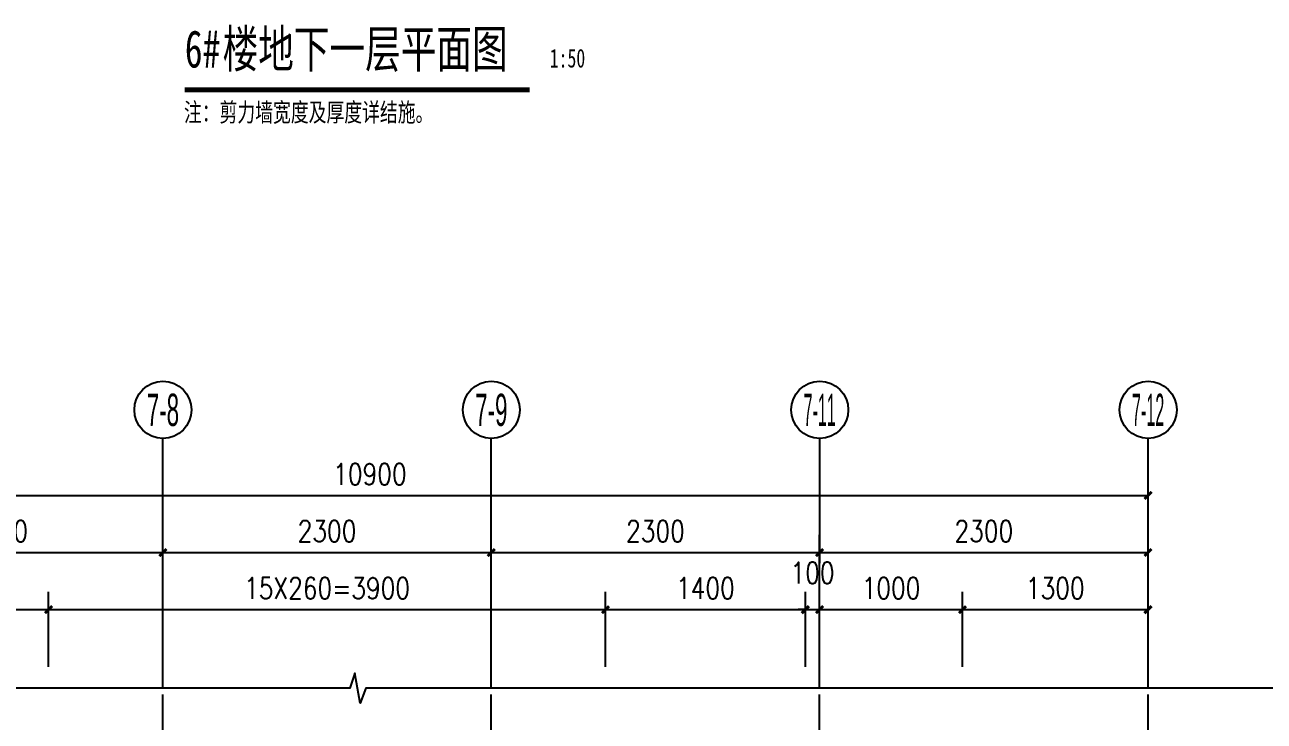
# Model space of a CAD drawing. Extents: x 718358 to 1668613, y -348838 to -159582.
# Drawn here: x 746343 to 755024, y -188285 to -183404 of the extents above; entities that cross this region are included whole.
import ezdxf
from ezdxf.enums import TextEntityAlignment as Align

# ---------------------------------------------------------------- set-up
doc = ezdxf.new("R2010")
doc.units = 0
doc.header["$LTSCALE"] = 1000
doc.linetypes.add('DOTE', pattern=[2.42, 2, -0.2, 0.02, -0.2])
for name, color, linetype in [('建-尺寸', 73, 'Continuous'), ('建-符号', 3, 'Continuous'), ('建-符号说明', 7, 'Continuous'), ('建-轴标', 3, 'Continuous'), ('建-轴网', 14, 'DOTE')]:
    doc.layers.add(name, color=color, linetype=linetype)
doc.styles.add('_TCH_AXIS', font='gt宽度调整.shx', dxfattribs={"bigfont": 'gt国标汉字.shx'})
doc.styles.add('DIM_FONT', font='SIMPLEX.shx', dxfattribs={"width": 0.8, "bigfont": 'GBCBIG.shx'})
doc.styles.add('黑体字', font='simhei.ttf', dxfattribs={"width": 0.7})
doc.dimstyles.new('DIMN50', dxfattribs={"dimscale": 0.5, "dimtxt": 300, "dimasz": 100, "dimexe": 250, "dimexo": 300, "dimgap": 150, "dimtad": 1, "dimdec": 0, "dimzin": 0, "dimdsep": 46, "dimtxsty": 'DIM_FONT', "dimblk": 'ARCHTICK', "dimcen": 0.09, "dimdle": 1, "dimclrt": 7, "dimazin": 2, "dimtfac": 1, "dimtdec": 0, "dimtix": 1, "dimtmove": 2, "dimatfit": 3, "dimldrblk": 'ARCHTICK', "dimfxl": 1, "dimtolj": 1, "dimtzin": 0, "dimarcsym": 0})

# ---------------------------------------------------------------- blocks, each defined once
blk = doc.blocks.new('_ArchTick')
at = {"color": 0, "linetype": 'ByBlock', "const_width": 0.4}
blk.add_lwpolyline([(-0.5, -0.5), (0.5, 0.5)], dxfattribs=at)
blk = doc.blocks.new('*D1105')
at = {"layer": 'Defpoints', "color": 0, "transparency": 16777216}
for p in [(754210.5, -186702.6), (743310.3, -187873.9), (754210.5, -187873.9)]:
    blk.add_point(p, dxfattribs=at)
at = {"layer": '建-尺寸', "color": 0, "lineweight": -2, "transparency": 16777216}
for p, q in [((743310.3, -187723.9), (743310.3, -186577.6)), ((754210.5, -187723.9), (754210.5, -186577.6)), ((743309.8, -186702.6), (754211, -186702.6))]:
    blk.add_line(p, q, dxfattribs=at)
at = {"layer": '建-尺寸', "color": 0, "lineweight": -2, "transparency": 16777216, "xscale": 50, "yscale": 50, "zscale": 50, "rotation": 180}
blk.add_blockref('_ArchTick', (743310.3, -186702.6), dxfattribs=at)
at = {"layer": '建-尺寸', "color": 0, "lineweight": -2, "transparency": 16777216, "xscale": 50, "yscale": 50, "zscale": 50}
blk.add_blockref('_ArchTick', (754210.5, -186702.6), dxfattribs=at)
at = {"layer": '建-尺寸', "color": 7, "transparency": 16777216, "insert": (748760.4, -186552.6), "char_height": 150, "attachment_point": 5, "style": 'DIM_FONT'}
blk.add_mtext('\\A1;10900', dxfattribs=at)
blk = doc.blocks.new('*D1106')
at = {"layer": 'Defpoints', "color": 0, "transparency": 16777216}
for p in [(754210.3, -187502.6), (752910.3, -188052.6), (754210.3, -188052.6)]:
    blk.add_point(p, dxfattribs=at)
at = {"layer": '建-尺寸', "color": 0, "lineweight": -2, "transparency": 16777216}
for p, q in [((752910.3, -187902.6), (752910.3, -187377.6)), ((754210.3, -187902.6), (754210.3, -187377.6)), ((752909.8, -187502.6), (754210.8, -187502.6))]:
    blk.add_line(p, q, dxfattribs=at)
at = {"layer": '建-尺寸', "color": 0, "lineweight": -2, "transparency": 16777216, "xscale": 50, "yscale": 50, "zscale": 50, "rotation": 180}
blk.add_blockref('_ArchTick', (752910.3, -187502.6), dxfattribs=at)
at = {"layer": '建-尺寸', "color": 0, "lineweight": -2, "transparency": 16777216, "xscale": 50, "yscale": 50, "zscale": 50}
blk.add_blockref('_ArchTick', (754210.3, -187502.6), dxfattribs=at)
at = {"layer": '建-尺寸', "color": 7, "transparency": 16777216, "insert": (753560.3, -187352.6), "char_height": 150, "attachment_point": 5, "style": 'DIM_FONT'}
blk.add_mtext('\\A1;1300', dxfattribs=at)
blk = doc.blocks.new('*D1107')
at = {"layer": 'Defpoints', "color": 0, "transparency": 16777216}
for p in [(752910.3, -187502.6), (751910.4, -188052.6), (752910.3, -188052.6)]:
    blk.add_point(p, dxfattribs=at)
at = {"layer": '建-尺寸', "color": 0, "lineweight": -2, "transparency": 16777216}
for p, q in [((751910.4, -187902.6), (751910.4, -187377.6)), ((752910.3, -187902.6), (752910.3, -187377.6)), ((751909.9, -187502.6), (752910.8, -187502.6))]:
    blk.add_line(p, q, dxfattribs=at)
at = {"layer": '建-尺寸', "color": 0, "lineweight": -2, "transparency": 16777216, "xscale": 50, "yscale": 50, "zscale": 50, "rotation": 180}
blk.add_blockref('_ArchTick', (751910.4, -187502.6), dxfattribs=at)
at = {"layer": '建-尺寸', "color": 0, "lineweight": -2, "transparency": 16777216, "xscale": 50, "yscale": 50, "zscale": 50}
blk.add_blockref('_ArchTick', (752910.3, -187502.6), dxfattribs=at)
at = {"layer": '建-尺寸', "color": 7, "transparency": 16777216, "insert": (752410.3, -187352.6), "char_height": 150, "attachment_point": 5, "style": 'DIM_FONT'}
blk.add_mtext('\\A1;1000', dxfattribs=at)
blk = doc.blocks.new('*D1108')
at = {"layer": 'Defpoints', "color": 0, "transparency": 16777216}
for p in [(751910.4, -187502.6), (751810.3, -188052.6), (751910.4, -188052.6)]:
    blk.add_point(p, dxfattribs=at)
at = {"layer": '建-尺寸', "color": 0, "lineweight": -2, "transparency": 16777216}
for p, q in [((751810.3, -187902.6), (751810.3, -187377.6)), ((751910.4, -187902.6), (751910.4, -187377.6)), ((751810.3, -187502.6), (751760.3, -187502.6)), ((751810.3, -187502.6), (751910.4, -187502.6)), ((751910.4, -187502.6), (751960.4, -187502.6))]:
    blk.add_line(p, q, dxfattribs=at)
at = {"layer": '建-尺寸', "color": 0, "lineweight": -2, "transparency": 16777216, "xscale": 50, "yscale": 50, "zscale": 50}
blk.add_blockref('_ArchTick', (751810.3, -187502.6), dxfattribs=at)
at = {"layer": '建-尺寸', "color": 0, "lineweight": -2, "transparency": 16777216, "xscale": 50, "yscale": 50, "zscale": 50, "rotation": 180}
blk.add_blockref('_ArchTick', (751910.4, -187502.6), dxfattribs=at)
at = {"layer": '建-尺寸', "color": 7, "transparency": 16777216, "insert": (751860.3, -187245.1), "char_height": 150, "attachment_point": 5, "style": 'DIM_FONT'}
blk.add_mtext('\\A1;100', dxfattribs=at)
blk = doc.blocks.new('*D1109')
at = {"layer": 'Defpoints', "color": 0, "transparency": 16777216}
for p in [(751810.3, -187502.6), (750410.3, -188052.6), (751810.3, -188052.6)]:
    blk.add_point(p, dxfattribs=at)
at = {"layer": '建-尺寸', "color": 0, "lineweight": -2, "transparency": 16777216}
for p, q in [((750410.3, -187902.6), (750410.3, -187377.6)), ((751810.3, -187902.6), (751810.3, -187377.6)), ((750409.8, -187502.6), (751810.8, -187502.6))]:
    blk.add_line(p, q, dxfattribs=at)
at = {"layer": '建-尺寸', "color": 0, "lineweight": -2, "transparency": 16777216, "xscale": 50, "yscale": 50, "zscale": 50, "rotation": 180}
blk.add_blockref('_ArchTick', (750410.3, -187502.6), dxfattribs=at)
at = {"layer": '建-尺寸', "color": 0, "lineweight": -2, "transparency": 16777216, "xscale": 50, "yscale": 50, "zscale": 50}
blk.add_blockref('_ArchTick', (751810.3, -187502.6), dxfattribs=at)
at = {"layer": '建-尺寸', "color": 7, "transparency": 16777216, "insert": (751110.3, -187352.6), "char_height": 150, "attachment_point": 5, "style": 'DIM_FONT'}
blk.add_mtext('\\A1;1400', dxfattribs=at)
blk = doc.blocks.new('*D1110')
at = {"layer": 'Defpoints', "color": 0, "transparency": 16777216}
for p in [(750410.3, -187502.6), (746510.3, -188052.6), (750410.3, -188052.6)]:
    blk.add_point(p, dxfattribs=at)
at = {"layer": '建-尺寸', "color": 0, "lineweight": -2, "transparency": 16777216}
for p, q in [((746510.3, -187902.6), (746510.3, -187377.6)), ((750410.3, -187902.6), (750410.3, -187377.6)), ((746509.8, -187502.6), (750410.8, -187502.6))]:
    blk.add_line(p, q, dxfattribs=at)
at = {"layer": '建-尺寸', "color": 0, "lineweight": -2, "transparency": 16777216, "xscale": 50, "yscale": 50, "zscale": 50, "rotation": 180}
blk.add_blockref('_ArchTick', (746510.3, -187502.6), dxfattribs=at)
at = {"layer": '建-尺寸', "color": 0, "lineweight": -2, "transparency": 16777216, "xscale": 50, "yscale": 50, "zscale": 50}
blk.add_blockref('_ArchTick', (750410.3, -187502.6), dxfattribs=at)
at = {"layer": '建-尺寸', "color": 7, "transparency": 16777216, "insert": (748460.3, -187352.6), "char_height": 150, "attachment_point": 5, "style": 'DIM_FONT'}
blk.add_mtext('\\A1;15X260=3900', dxfattribs=at)
blk = doc.blocks.new('*D1111')
at = {"layer": 'Defpoints', "color": 0, "transparency": 16777216}
for p in [(746510.3, -187502.6), (745110.3, -188052.6), (746510.3, -188052.6)]:
    blk.add_point(p, dxfattribs=at)
at = {"layer": '建-尺寸', "color": 0, "lineweight": -2, "transparency": 16777216}
for p, q in [((745110.3, -187902.6), (745110.3, -187377.6)), ((746510.3, -187902.6), (746510.3, -187377.6)), ((745109.8, -187502.6), (746510.8, -187502.6))]:
    blk.add_line(p, q, dxfattribs=at)
at = {"layer": '建-尺寸', "color": 0, "lineweight": -2, "transparency": 16777216, "xscale": 50, "yscale": 50, "zscale": 50, "rotation": 180}
blk.add_blockref('_ArchTick', (745110.3, -187502.6), dxfattribs=at)
at = {"layer": '建-尺寸', "color": 0, "lineweight": -2, "transparency": 16777216, "xscale": 50, "yscale": 50, "zscale": 50}
blk.add_blockref('_ArchTick', (746510.3, -187502.6), dxfattribs=at)
at = {"layer": '建-尺寸', "color": 7, "transparency": 16777216, "insert": (745810.3, -187352.6), "char_height": 150, "attachment_point": 5, "style": 'DIM_FONT'}
blk.add_mtext('\\A1;1400', dxfattribs=at)
blk = doc.blocks.new('*D1113')
at = {"layer": 'Defpoints', "color": 0, "transparency": 16777216}
for p in [(754210.3, -187102.6), (751910.4, -188052.6), (754210.3, -188052.6)]:
    blk.add_point(p, dxfattribs=at)
at = {"layer": '建-尺寸', "color": 0, "lineweight": -2, "transparency": 16777216}
for p, q in [((751910.4, -187902.6), (751910.4, -186977.6)), ((754210.3, -187902.6), (754210.3, -186977.6)), ((751909.9, -187102.6), (754210.8, -187102.6))]:
    blk.add_line(p, q, dxfattribs=at)
at = {"layer": '建-尺寸', "color": 0, "lineweight": -2, "transparency": 16777216, "xscale": 50, "yscale": 50, "zscale": 50, "rotation": 180}
blk.add_blockref('_ArchTick', (751910.4, -187102.6), dxfattribs=at)
at = {"layer": '建-尺寸', "color": 0, "lineweight": -2, "transparency": 16777216, "xscale": 50, "yscale": 50, "zscale": 50}
blk.add_blockref('_ArchTick', (754210.3, -187102.6), dxfattribs=at)
at = {"layer": '建-尺寸', "color": 7, "transparency": 16777216, "insert": (753060.3, -186952.6), "char_height": 150, "attachment_point": 5, "style": 'DIM_FONT'}
blk.add_mtext('\\A1;2300', dxfattribs=at)
blk = doc.blocks.new('*D1114')
at = {"layer": 'Defpoints', "color": 0, "transparency": 16777216}
for p in [(751910.4, -187102.6), (749610.3, -188052.6), (751910.4, -188052.6)]:
    blk.add_point(p, dxfattribs=at)
at = {"layer": '建-尺寸', "color": 0, "lineweight": -2, "transparency": 16777216}
for p, q in [((749610.3, -187902.6), (749610.3, -186977.6)), ((751910.4, -187902.6), (751910.4, -186977.6)), ((749609.8, -187102.6), (751910.9, -187102.6))]:
    blk.add_line(p, q, dxfattribs=at)
at = {"layer": '建-尺寸', "color": 0, "lineweight": -2, "transparency": 16777216, "xscale": 50, "yscale": 50, "zscale": 50, "rotation": 180}
blk.add_blockref('_ArchTick', (749610.3, -187102.6), dxfattribs=at)
at = {"layer": '建-尺寸', "color": 0, "lineweight": -2, "transparency": 16777216, "xscale": 50, "yscale": 50, "zscale": 50}
blk.add_blockref('_ArchTick', (751910.4, -187102.6), dxfattribs=at)
at = {"layer": '建-尺寸', "color": 7, "transparency": 16777216, "insert": (750760.4, -186952.6), "char_height": 150, "attachment_point": 5, "style": 'DIM_FONT'}
blk.add_mtext('\\A1;2300', dxfattribs=at)
blk = doc.blocks.new('*D1115')
at = {"layer": 'Defpoints', "color": 0, "transparency": 16777216}
for p in [(749610.3, -187102.6), (747310.3, -188052.6), (749610.3, -188052.6)]:
    blk.add_point(p, dxfattribs=at)
at = {"layer": '建-尺寸', "color": 0, "lineweight": -2, "transparency": 16777216}
for p, q in [((747310.3, -187902.6), (747310.3, -186977.6)), ((749610.3, -187902.6), (749610.3, -186977.6)), ((747309.8, -187102.6), (749610.8, -187102.6))]:
    blk.add_line(p, q, dxfattribs=at)
at = {"layer": '建-尺寸', "color": 0, "lineweight": -2, "transparency": 16777216, "xscale": 50, "yscale": 50, "zscale": 50, "rotation": 180}
blk.add_blockref('_ArchTick', (747310.3, -187102.6), dxfattribs=at)
at = {"layer": '建-尺寸', "color": 0, "lineweight": -2, "transparency": 16777216, "xscale": 50, "yscale": 50, "zscale": 50}
blk.add_blockref('_ArchTick', (749610.3, -187102.6), dxfattribs=at)
at = {"layer": '建-尺寸', "color": 7, "transparency": 16777216, "insert": (748460.3, -186952.6), "char_height": 150, "attachment_point": 5, "style": 'DIM_FONT'}
blk.add_mtext('\\A1;2300', dxfattribs=at)
blk = doc.blocks.new('*D1116')
at = {"layer": 'Defpoints', "color": 0, "transparency": 16777216}
for p in [(747310.3, -187102.6), (745010.3, -188052.6), (747310.3, -188052.6)]:
    blk.add_point(p, dxfattribs=at)
at = {"layer": '建-尺寸', "color": 0, "lineweight": -2, "transparency": 16777216}
for p, q in [((745010.3, -187902.6), (745010.3, -186977.6)), ((747310.3, -187902.6), (747310.3, -186977.6)), ((745009.8, -187102.6), (747310.8, -187102.6))]:
    blk.add_line(p, q, dxfattribs=at)
at = {"layer": '建-尺寸', "color": 0, "lineweight": -2, "transparency": 16777216, "xscale": 50, "yscale": 50, "zscale": 50, "rotation": 180}
blk.add_blockref('_ArchTick', (745010.3, -187102.6), dxfattribs=at)
at = {"layer": '建-尺寸', "color": 0, "lineweight": -2, "transparency": 16777216, "xscale": 50, "yscale": 50, "zscale": 50}
blk.add_blockref('_ArchTick', (747310.3, -187102.6), dxfattribs=at)
at = {"layer": '建-尺寸', "color": 7, "transparency": 16777216, "insert": (746160.3, -186952.6), "char_height": 150, "attachment_point": 5, "style": 'DIM_FONT'}
blk.add_mtext('\\A1;2300', dxfattribs=at)

msp = doc.modelspace()

# ---------------------------------------------------------------- linework, layer by layer
at = {"layer": '建-符号', "const_width": 35}
msp.add_lwpolyline([(747464, -183860.6), (749879.6, -183860.6)], dxfattribs=at)
at = {"layer": '建-符号'}
msp.add_lwpolyline([(755142.5, -188052.6), (748731.2, -188052.6), (748692.9, -188157.6), (748655.9, -187947.6), (748618.7, -188052.6), (742207.3, -188052.6)], dxfattribs=at)
at = {"layer": '建-轴标'}
for p, q in [((747310.3, -188052.4), (747310.8, -186302.4)), ((749610.3, -188052.4), (749610.8, -186302.4)), ((751910.3, -188052.4), (751910.8, -186302.4)), ((754210.3, -188052.4), (754210.8, -186302.4))]:
    msp.add_line(p, q, dxfattribs=at)
for centre in [(747310.8, -186102.4), (749610.8, -186102.4), (751910.8, -186102.4), (754210.8, -186102.4)]:
    msp.add_circle(centre, 200, dxfattribs=at)
at = {"layer": '建-轴网'}
for p, q in [((747310.3, -194937.5), (747310.3, -188052.6)), ((749610.3, -194937.5), (749610.3, -188052.6)), ((751910.3, -194937.5), (751910.3, -188052.6)), ((754210.3, -194937.5), (754210.3, -188052.6))]:
    msp.add_line(p, q, dxfattribs=at)

# ---------------------------------------------------------------- texts
at = {"layer": '建-符号', "color": 7, "style": '黑体字', "width": 0.7}
msp.add_text('注：剪力墙宽度及厚度详结施。', height=130.696, dxfattribs=at).set_placement((747457.9, -184082.4))
at = {"layer": '建-符号说明', "style": '黑体字', "width": 0.7}
for s, height, p in [('楼地下一层平面图', 261.39, (747728.7, -183703.4)), ('6#', 261.39, (747464, -183703.4)), ('1:50', 130.7, (750019.6, -183703.4))]:
    msp.add_text(s, height=height, dxfattribs=at).set_placement(p)
at = {"layer": '建-轴标', "style": '_TCH_AXIS'}
for s, width, p, p2 in [('7-8', 0.35, (747197.7, -186215.6), (747424, -186215.6)), ('7-9', 0.355932, (749497.7, -186215.6), (749724, -186215.6)), ('7-11', 0.313433, (751797.7, -186215.6), (752024, -186215.6)), ('7-12', 0.276316, (754097.7, -186215.6), (754324, -186215.6))]:
    msp.add_text(s, height=226.27, dxfattribs=dict(at, width=width)).set_placement(p, p2, align=Align.FIT)

# ---------------------------------------------------------------- dimensions: what is measured, and where the dimension line sits
at = {"layer": '建-尺寸'}
for p1, p2, distance, picture, middle in [((743310.3, -187873.9), (754210.5, -187873.9), 1171.3, '*D1105', (748760.4, -186552.6)), ((745010.3, -188052.6), (747310.3, -188052.6), 950, '*D1116', (746160.3, -186952.6)), ((747310.3, -188052.6), (749610.3, -188052.6), 950, '*D1115', (748460.3, -186952.6)), ((749610.3, -188052.6), (751910.4, -188052.6), 950, '*D1114', (750760.4, -186952.6)), ((751910.4, -188052.6), (754210.3, -188052.6), 950, '*D1113', (753060.3, -186952.6)), ((745110.3, -188052.6), (746510.3, -188052.6), 550, '*D1111', (745810.3, -187352.6)), ((750410.3, -188052.6), (751810.3, -188052.6), 550, '*D1109', (751110.3, -187352.6)), ((751910.4, -188052.6), (752910.3, -188052.6), 550, '*D1107', (752410.3, -187352.6)), ((752910.3, -188052.6), (754210.3, -188052.6), 550, '*D1106', (753560.3, -187352.6))]:
    dim = msp.add_aligned_dim(p1=p1, p2=p2, distance=distance, dimstyle='DIMN50', dxfattribs=at)
    dim.commit()
    dim.dimension.update_dxf_attribs({"geometry": picture, "text_midpoint": middle})
dim = msp.add_linear_dim(base=(751910.4, -187502.6), p1=(751810.3, -188052.6), p2=(751910.4, -188052.6), angle=0, dimstyle='DIMN50', dxfattribs=at)
dim.commit()
dim.dimension.update_dxf_attribs({"geometry": '*D1108', "text_midpoint": (751860.3, -187245.1), "dimtype": 161})
dim = msp.add_aligned_dim(p1=(746510.3, -188052.6), p2=(750410.3, -188052.6), distance=550, text='15X260=3900', dimstyle='DIMN50', dxfattribs=at)
dim.commit()
dim.dimension.update_dxf_attribs({"geometry": '*D1110', "text_midpoint": (748460.3, -187352.6)})

doc.saveas('drawing.dxf')
